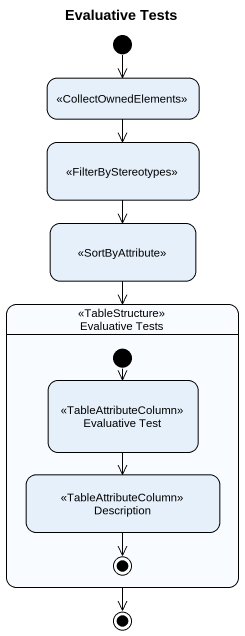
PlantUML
@startuml
title Evaluative Tests
hide empty description
state " " as state1 <<CollectOwnedElements>>
state " " as state2 <<FilterByStereotypes>>
state " " as state3 <<SortByAttribute>>
state "Evaluative Tests" as Evaluative_Tests <<TableStructure>> {
  state "Evaluative Test" as Evaluative_Test <<TableAttributeColumn>>
  state Description <<TableAttributeColumn>>
  [*] --> Evaluative_Test
  Description --> [*]
}
[*] --> state1
state1 --> state2
state2 --> state3
state3 --> Evaluative_Tests
Evaluative_Test --> Description
Evaluative_Tests --> [*]
@enduml
